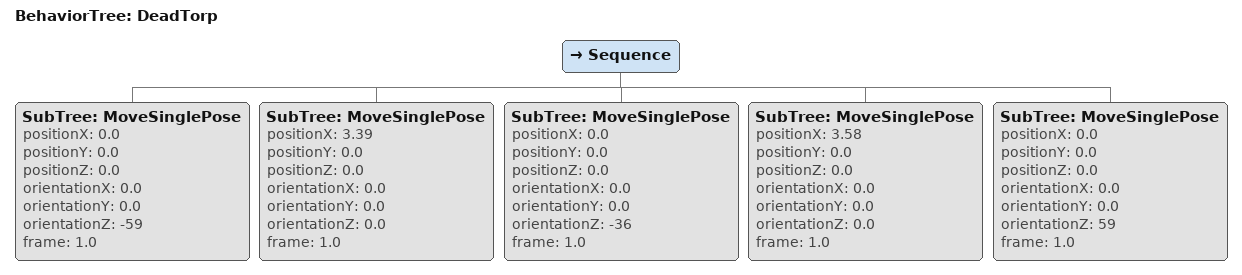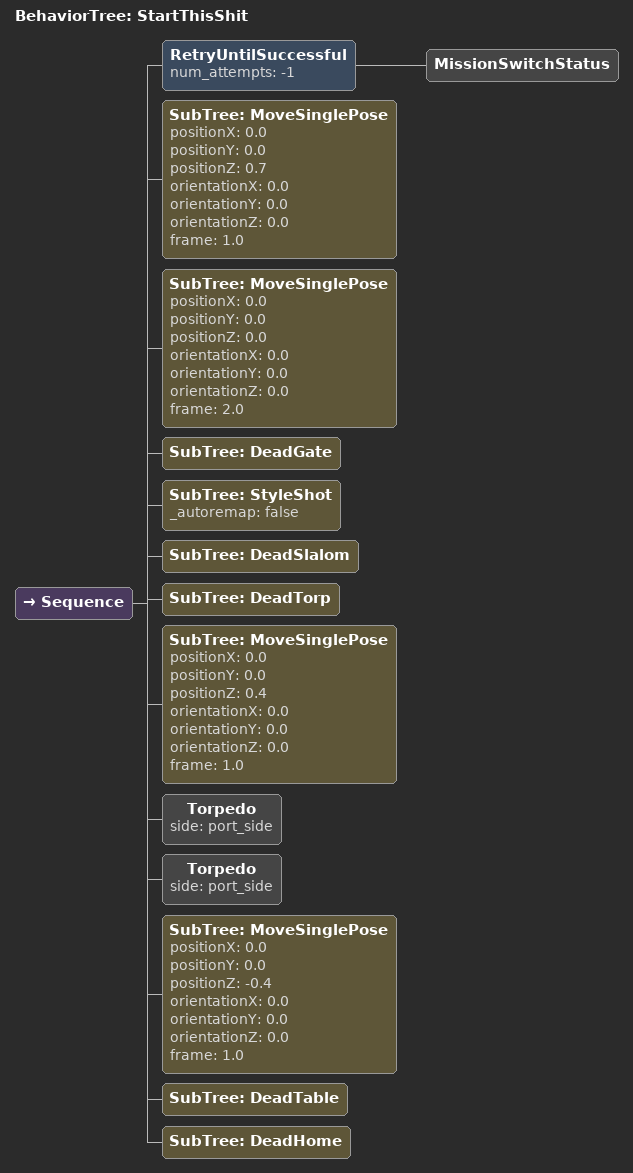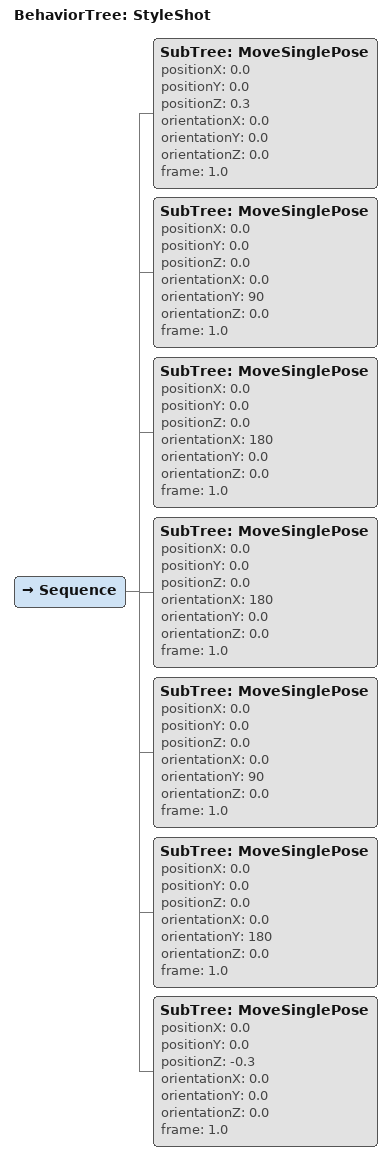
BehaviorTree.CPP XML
<BehaviorTree ID="DeadTorp">
  <Sequence>
    <SubTree ID="MoveSinglePose" positionX="0.0" positionY="0.0" positionZ="0.0" orientationX="0.0" orientationY="0.0" orientationZ="-59" frame="1.0"/>
    <SubTree ID="MoveSinglePose" positionX="3.39" positionY="0.0" positionZ="0.0" orientationX="0.0" orientationY="0.0" orientationZ="0.0" frame="1.0"/>
    <SubTree ID="MoveSinglePose" positionX="0.0" positionY="0.0" positionZ="0.0" orientationX="0.0" orientationY="0.0" orientationZ="-36" frame="1.0"/>
    <SubTree ID="MoveSinglePose" positionX="3.58" positionY="0.0" positionZ="0.0" orientationX="0.0" orientationY="0.0" orientationZ="0.0" frame="1.0"/>
    <SubTree ID="MoveSinglePose" positionX="0.0" positionY="0.0" positionZ="0.0" orientationX="0.0" orientationY="0.0" orientationZ="59" frame="1.0"/>
  </Sequence>
</BehaviorTree>

<BehaviorTree ID="StartThisShit">
  <Sequence>
    <RetryUntilSuccessful num_attempts="-1">
      <MissionSwitchStatus/>
    </RetryUntilSuccessful>
    <SubTree ID="MoveSinglePose" positionX="0.0" positionY="0.0" positionZ="0.7" orientationX="0.0" orientationY="0.0" orientationZ="0.0" frame="1.0"/>
    <SubTree ID="MoveSinglePose" positionX="0.0" positionY="0.0" positionZ="0.0" orientationX="0.0" orientationY="0.0" orientationZ="0.0" frame="2.0"/>
    <SubTree ID="DeadGate"/>
    <SubTree ID="StyleShot" _autoremap="false"/>
    <SubTree ID="DeadSlalom"/>
    <SubTree ID="DeadTorp"/>
    <SubTree ID="MoveSinglePose" positionX="0.0" positionY="0.0" positionZ="0.4" orientationX="0.0" orientationY="0.0" orientationZ="0.0" frame="1.0"/>
    <Torpedo side="port_side"/>
    <Torpedo side="port_side"/>
    <SubTree ID="MoveSinglePose" positionX="0.0" positionY="0.0" positionZ="-0.4" orientationX="0.0" orientationY="0.0" orientationZ="0.0" frame="1.0"/>
    <SubTree ID="DeadTable"/>
    <SubTree ID="DeadHome"/>
  </Sequence>
</BehaviorTree>

<BehaviorTree ID="StyleShot">
  <Sequence>
    <SubTree ID="MoveSinglePose" positionX="0.0" positionY="0.0" positionZ="0.3" orientationX="0.0" orientationY="0.0" orientationZ="0.0" frame="1.0"/>
    <SubTree ID="MoveSinglePose" positionX="0.0" positionY="0.0" positionZ="0.0" orientationX="0.0" orientationY="90" orientationZ="0.0" frame="1.0"/>
    <SubTree ID="MoveSinglePose" positionX="0.0" positionY="0.0" positionZ="0.0" orientationX="180" orientationY="0.0" orientationZ="0.0" frame="1.0"/>
    <SubTree ID="MoveSinglePose" positionX="0.0" positionY="0.0" positionZ="0.0" orientationX="180" orientationY="0.0" orientationZ="0.0" frame="1.0"/>
    <SubTree ID="MoveSinglePose" positionX="0.0" positionY="0.0" positionZ="0.0" orientationX="0.0" orientationY="90" orientationZ="0.0" frame="1.0"/>
    <SubTree ID="MoveSinglePose" positionX="0.0" positionY="0.0" positionZ="0.0" orientationX="0.0" orientationY="180" orientationZ="0.0" frame="1.0"/>
    <SubTree ID="MoveSinglePose" positionX="0.0" positionY="0.0" positionZ="-0.3" orientationX="0.0" orientationY="0.0" orientationZ="0.0" frame="1.0"/>
  </Sequence>
</BehaviorTree>
